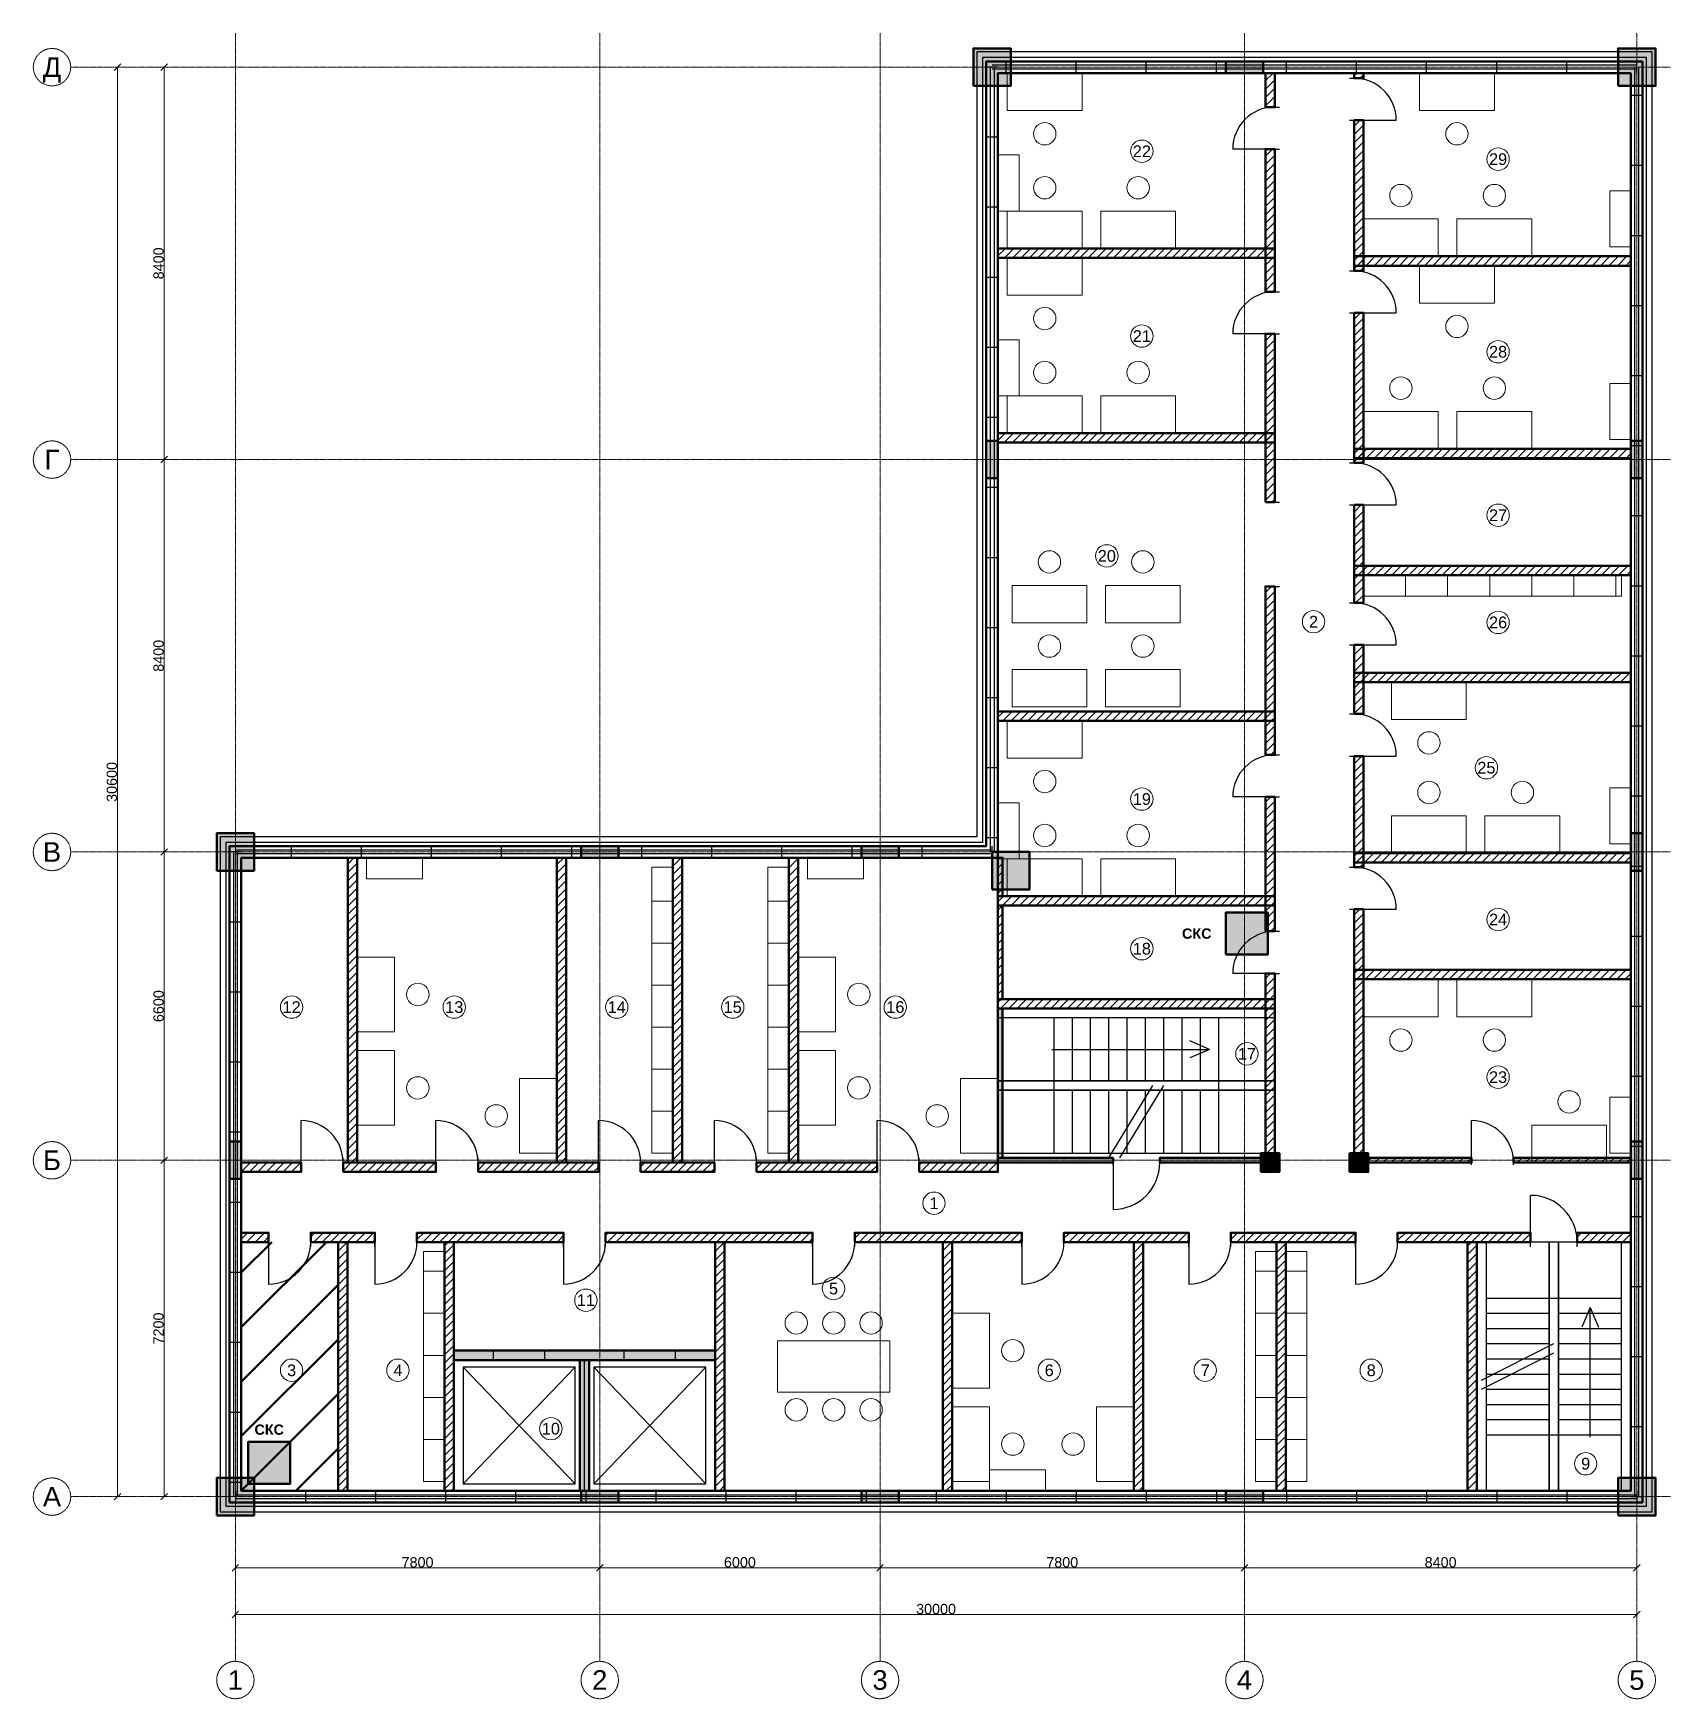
# Model space of a CAD drawing. Header units: millimetres. Extents: x -4325 to 30725, y -4325 to 31325.
import ezdxf
from ezdxf.enums import TextEntityAlignment as Align

# ---------------------------------------------------------------- set-up
doc = ezdxf.new("R2010")
doc.units = ezdxf.units.MM
doc.linetypes.add('CENTER2', pattern=[2.541, 1.587, -0.318, 0.318, -0.318])
for name, color, linetype, lineweight in [('A-ANNO-ROOM', 7, 'CONTINUOUS', 18), ('A-DIMS', 8, 'CONTINUOUS', 13), ('A-DOOR', 3, 'CONTINUOUS', 25), ('A-ELEV', 7, 'CONTINUOUS', 25), ('A-FACADE-PANEL', 8, 'CONTINUOUS', 25), ('A-FURN', 8, 'CONTINUOUS', 18), ('A-GLAZ-RIBBON', 5, 'CONTINUOUS', 25), ('A-GRID', 8, 'CENTER2', 13), ('A-HATCH', 9, 'CONTINUOUS', 9), ('A-OUTLINE', 7, 'CONTINUOUS', 50), ('A-STAIR', 7, 'CONTINUOUS', 25), ('A-WALL-BLOCK', 9, 'CONTINUOUS', 50), ('A-WALL-RC', 7, 'CONTINUOUS', 50), ('E-SCS-RISER', 1, 'CONTINUOUS', 50), ('E-SERVER-ROOM', 1, 'CONTINUOUS', 50)]:
    doc.layers.add(name, color=color, linetype=linetype, lineweight=lineweight)
doc.styles.add('Arial-Bold', font='arialbd.ttf')
doc.styles.get("Standard").update_dxf_attribs({"font": 'arial.ttf'})

msp = doc.modelspace()

# ---------------------------------------------------------------- hatches: boundary and pattern name
at = {"layer": 'A-HATCH'}
h = msp.add_hatch(dxfattribs=at)
h.set_pattern_fill('ANSI31', scale=40)
h.paths.add_polyline_path([(22050, 29747.5), (22250, 29747.5), (22250, 30475), (22250, 30475), (22050, 30475), (22050, 30475)])
h = msp.add_hatch(dxfattribs=at)
h.set_pattern_fill('ANSI31', scale=40)
h.paths.add_polyline_path([(23950, 30363), (24150, 30363), (24150, 30475), (24150, 30475), (23950, 30475), (23950, 30475)])
h = msp.add_hatch(dxfattribs=at)
h.set_pattern_fill('ANSI31', scale=40)
h.paths.add_polyline_path([(23950, 26239.5), (24150, 26239.5), (24150, 29463), (23950, 29463)])
h = msp.add_hatch(dxfattribs=at)
h.set_pattern_fill('ANSI31', scale=40)
h.paths.add_polyline_path([(22050, 25792.5), (22250, 25792.5), (22250, 28847.5), (22050, 28847.5)])
h = msp.add_hatch(dxfattribs=at)
h.set_pattern_fill('ANSI31', scale=40)
h.paths.add_polyline_path([(16325, 26520), (16325, 26520), (22250, 26520), (22250, 26720), (16325, 26720), (16325, 26720)])
h = msp.add_hatch(dxfattribs=at)
h.set_pattern_fill('ANSI31', scale=40)
h.paths.add_polyline_path([(23950, 26351), (29875, 26351), (29875, 26351), (29875, 26551), (29875, 26551), (23950, 26551)])
h = msp.add_hatch(dxfattribs=at)
h.set_pattern_fill('ANSI31', scale=40)
h.paths.add_polyline_path([(23950, 22128), (24150, 22128), (24150, 25339.5), (23950, 25339.5)])
h = msp.add_hatch(dxfattribs=at)
h.set_pattern_fill('ANSI31', scale=40)
h.paths.add_polyline_path([(22050, 21286.5), (22250, 21286.5), (22250, 24892.5), (22050, 24892.5)])
h = msp.add_hatch(dxfattribs=at)
h.set_pattern_fill('ANSI31', scale=40)
h.paths.add_polyline_path([(16325, 22565), (16325, 22565), (22250, 22565), (22250, 22765), (16325, 22765), (16325, 22765)])
h = msp.add_hatch(dxfattribs=at)
h.set_pattern_fill('ANSI31', scale=40)
h.paths.add_polyline_path([(23950, 22228), (29875, 22228), (29875, 22228), (29875, 22428), (29875, 22428), (23950, 22428)])
h = msp.add_hatch(dxfattribs=at)
h.set_pattern_fill('ANSI31', scale=40)
h.paths.add_polyline_path([(23950, 19131.5), (24150, 19131.5), (24150, 21228), (23950, 21228)])
h = msp.add_hatch(dxfattribs=at)
h.set_pattern_fill('ANSI31', scale=40)
h.paths.add_polyline_path([(23950, 19728), (29875, 19728), (29875, 19728), (29875, 19928), (29875, 19928), (23950, 19928)])
h = msp.add_hatch(dxfattribs=at)
h.set_pattern_fill('ANSI31', scale=40)
h.paths.add_polyline_path([(22050, 15880.5), (22250, 15880.5), (22250, 19486.5), (22050, 19486.5)])
h = msp.add_hatch(dxfattribs=at)
h.set_pattern_fill('ANSI31', scale=40)
h.paths.add_polyline_path([(23950, 16754.5), (24150, 16754.5), (24150, 18231.5), (23950, 18231.5)])
h = msp.add_hatch(dxfattribs=at)
h.set_pattern_fill('ANSI31', scale=40)
h.paths.add_polyline_path([(23950, 17435), (29875, 17435), (29875, 17435), (29875, 17635), (29875, 17635), (23950, 17635)])
h = msp.add_hatch(dxfattribs=at)
h.set_pattern_fill('ANSI31', scale=40)
h.paths.add_polyline_path([(16325, 16608), (16325, 16608), (22250, 16608), (22250, 16808), (16325, 16808), (16325, 16808)])
h = msp.add_hatch(dxfattribs=at)
h.set_pattern_fill('ANSI31', scale=40)
h.paths.add_polyline_path([(23950, 13474), (24150, 13474), (24150, 15854.5), (23950, 15854.5)])
h = msp.add_hatch(dxfattribs=at)
h.set_pattern_fill('ANSI31', scale=40)
h.paths.add_polyline_path([(22050, 12101.5), (22250, 12101.5), (22250, 14980.5), (22050, 14980.5)])
h = msp.add_hatch(dxfattribs=at)
h.set_pattern_fill('ANSI31', scale=40)
h.paths.add_polyline_path([(2406, 7150), (2606, 7150), (2606, 13675), (2606, 13675), (2406, 13675), (2406, 13675)])
h = msp.add_hatch(dxfattribs=at)
h.set_pattern_fill('ANSI31', scale=40)
h.paths.add_polyline_path([(6884, 7150), (7084, 7150), (7084, 13675), (7084, 13675), (6884, 13675), (6884, 13675)])
h = msp.add_hatch(dxfattribs=at)
h.set_pattern_fill('ANSI31', scale=40)
h.paths.add_polyline_path([(9366, 7150), (9566, 7150), (9566, 13675), (9566, 13675), (9366, 13675), (9366, 13675)])
h = msp.add_hatch(dxfattribs=at)
h.set_pattern_fill('ANSI31', scale=40)
h.paths.add_polyline_path([(11847, 7150), (12047, 7150), (12047, 13675), (12047, 13675), (11847, 13675), (11847, 13675)])
h = msp.add_hatch(dxfattribs=at)
h.set_pattern_fill('ANSI31', scale=40)
h.paths.add_polyline_path([(16325, 12853), (16425, 12853), (16425, 13675), (16425, 13675), (16325, 13675), (16325, 13675)])
h = msp.add_hatch(dxfattribs=at)
h.set_pattern_fill('ANSI31', scale=40)
h.paths.add_polyline_path([(23950, 13574), (29875, 13574), (29875, 13774), (23950, 13774)])
h = msp.add_hatch(dxfattribs=at)
h.set_pattern_fill('ANSI31', scale=40)
h.paths.add_polyline_path([(16325, 12653), (22250, 12653), (22250, 12853), (16325, 12853)])
h = msp.add_hatch(dxfattribs=at)
h.set_pattern_fill('ANSI31', scale=40)
h.paths.add_polyline_path([(16325, 10650), (16425, 10650), (16425, 12653), (16325, 12653)])
h = msp.add_hatch(dxfattribs=at)
h.set_pattern_fill('ANSI31', scale=40)
h.paths.add_polyline_path([(23950, 7150), (24150, 7150), (24150, 12574), (23950, 12574)])
h = msp.add_hatch(dxfattribs=at)
h.set_pattern_fill('ANSI31', scale=40)
h.paths.add_polyline_path([(22050, 7150), (22250, 7150), (22250, 11201.5), (22050, 11201.5)])
h = msp.add_hatch(dxfattribs=at)
h.set_pattern_fill('ANSI31', scale=40)
h.paths.add_polyline_path([(23950, 11074), (29875, 11074), (29875, 11074), (29875, 11274), (29875, 11274), (23950, 11274)])
h = msp.add_hatch(dxfattribs=at)
h.set_pattern_fill('ANSI31', scale=40)
h.paths.add_polyline_path([(16325, 10450), (22250, 10450), (22250, 10650), (16325, 10650)])
h = msp.add_hatch(dxfattribs=at)
h.set_pattern_fill('ANSI31', scale=40)
h.paths.add_polyline_path([(125, 6950), (125, 6950), (1406, 6950), (1406, 7150), (125, 7150), (125, 7150)])
h = msp.add_hatch(dxfattribs=at)
h.set_pattern_fill('ANSI31', scale=40)
h.paths.add_polyline_path([(2306, 6950), (4295, 6950), (4295, 7150), (2306, 7150)])
h = msp.add_hatch(dxfattribs=at)
h.set_pattern_fill('ANSI31', scale=40)
h.paths.add_polyline_path([(5195, 6950), (7775, 6950), (7775, 7150), (5195, 7150)])
h = msp.add_hatch(dxfattribs=at)
h.set_pattern_fill('ANSI31', scale=40)
h.paths.add_polyline_path([(8675, 6950), (10256.5, 6950), (10256.5, 7150), (8675, 7150)])
h = msp.add_hatch(dxfattribs=at)
h.set_pattern_fill('ANSI31', scale=40)
h.paths.add_polyline_path([(11156.5, 6950), (13736, 6950), (13736, 7150), (11156.5, 7150)])
h = msp.add_hatch(dxfattribs=at)
h.set_pattern_fill('ANSI31', scale=40)
h.paths.add_polyline_path([(14636, 6950), (16325, 6950), (16325, 7150), (14636, 7150)])
h = msp.add_hatch(dxfattribs=at)
h.set_pattern_fill('ANSI31', scale=40)
h.paths.add_polyline_path([(24150, 7150), (26462.5, 7150), (26462.5, 7250), (24150, 7250)])
h = msp.add_hatch(dxfattribs=at)
h.set_pattern_fill('ANSI31', scale=40)
h.paths.add_polyline_path([(27362.5, 7150), (29875, 7150), (29875, 7150), (29875, 7250), (29875, 7250), (27362.5, 7250)])
h = msp.add_hatch(dxfattribs=at)
h.set_pattern_fill('ANSI31', scale=40)
h.paths.add_polyline_path([(125, 5450), (125, 5450), (712.5, 5450), (712.5, 5650), (125, 5650), (125, 5650)])
h = msp.add_hatch(dxfattribs=at)
h.set_pattern_fill('ANSI31', scale=40)
h.paths.add_polyline_path([(1612.5, 5450), (2987, 5450), (2987, 5650), (1612.5, 5650)])
h = msp.add_hatch(dxfattribs=at)
h.set_pattern_fill('ANSI31', scale=40)
h.paths.add_polyline_path([(2200, 125), (2400, 125), (2400, 125), (2400, 5450), (2200, 5450), (2200, 125)])
h = msp.add_hatch(dxfattribs=at)
h.set_pattern_fill('ANSI31', scale=40)
h.paths.add_polyline_path([(3887, 5450), (7024, 5450), (7024, 5650), (3887, 5650)])
h = msp.add_hatch(dxfattribs=at)
h.set_pattern_fill('ANSI31', scale=40)
h.paths.add_polyline_path([(4474, 125), (4674, 125), (4674, 125), (4674, 5450), (4474, 5450), (4474, 125)])
h = msp.add_hatch(dxfattribs=at)
h.set_pattern_fill('ANSI31', scale=40)
h.paths.add_polyline_path([(7924, 5450), (12358, 5450), (12358, 5650), (7924, 5650)])
h = msp.add_hatch(dxfattribs=at)
h.set_pattern_fill('ANSI31', scale=40)
h.paths.add_polyline_path([(10274, 125), (10474, 125), (10474, 125), (10474, 5450), (10274, 5450), (10274, 125)])
h = msp.add_hatch(dxfattribs=at)
h.set_pattern_fill('ANSI31', scale=40)
h.paths.add_polyline_path([(13258, 5450), (16837, 5450), (16837, 5650), (13258, 5650)])
h = msp.add_hatch(dxfattribs=at)
h.set_pattern_fill('ANSI31', scale=40)
h.paths.add_polyline_path([(15142, 125), (15342, 125), (15342, 125), (15342, 5450), (15142, 5450), (15142, 125)])
h = msp.add_hatch(dxfattribs=at)
h.set_pattern_fill('ANSI31', scale=40)
h.paths.add_polyline_path([(17737, 5450), (20408.5, 5450), (20408.5, 5650), (17737, 5650)])
h = msp.add_hatch(dxfattribs=at)
h.set_pattern_fill('ANSI31', scale=40)
h.paths.add_polyline_path([(19232, 125), (19432, 125), (19432, 125), (19432, 5450), (19232, 5450), (19232, 125)])
h = msp.add_hatch(dxfattribs=at)
h.set_pattern_fill('ANSI31', scale=40)
h.paths.add_polyline_path([(21308.5, 5450), (23980, 5450), (23980, 5650), (21308.5, 5650)])
h = msp.add_hatch(dxfattribs=at)
h.set_pattern_fill('ANSI31', scale=40)
h.paths.add_polyline_path([(22285, 125), (22485, 125), (22485, 125), (22485, 5450), (22285, 5450), (22285, 125)])
h = msp.add_hatch(dxfattribs=at)
h.set_pattern_fill('ANSI31', scale=40)
h.paths.add_polyline_path([(24880, 5450), (27725, 5450), (27725, 5650), (24880, 5650)])
h = msp.add_hatch(dxfattribs=at)
h.set_pattern_fill('ANSI31', scale=40)
h.paths.add_polyline_path([(26375, 125), (26575, 125), (26575, 125), (26575, 5450), (26375, 5450), (26375, 125)])
h = msp.add_hatch(dxfattribs=at)
h.set_pattern_fill('ANSI31', scale=40)
h.paths.add_polyline_path([(28725, 5450), (29875, 5450), (29875, 5450), (29875, 5650), (29875, 5650), (28725, 5650)])
at = {"layer": 'A-WALL-RC'}
h = msp.add_hatch(color=7, dxfattribs=at)
h.dxf.hatch_style = 1
h.paths.add_polyline_path([(15800, 30200), (16600, 30200), (16600, 31000), (15800, 31000)])
h = msp.add_hatch(color=7, dxfattribs=at)
h.dxf.hatch_style = 1
h.paths.add_polyline_path([(21200, 30475), (22000, 30475), (22000, 30725), (21200, 30725)])
h = msp.add_hatch(color=7, dxfattribs=at)
h.dxf.hatch_style = 1
h.paths.add_polyline_path([(29600, 30200), (30400, 30200), (30400, 31000), (29600, 31000)])
h = msp.add_hatch(color=7, dxfattribs=at)
h.dxf.hatch_style = 1
h.paths.add_polyline_path([(16075, 21800), (16325, 21800), (16325, 22600), (16075, 22600)])
h = msp.add_hatch(color=7, dxfattribs=at)
h.dxf.hatch_style = 1
h.paths.add_polyline_path([(29875, 21800), (30125, 21800), (30125, 22600), (29875, 22600)])
h = msp.add_hatch(color=7, dxfattribs=at)
h.dxf.hatch_style = 1
h.paths.add_polyline_path([(-400, 13400), (400, 13400), (400, 14200), (-400, 14200)])
h = msp.add_hatch(color=7, dxfattribs=at)
h.dxf.hatch_style = 1
h.paths.add_polyline_path([(7400, 13675), (8200, 13675), (8200, 13925), (7400, 13925)])
h = msp.add_hatch(color=7, dxfattribs=at)
h.dxf.hatch_style = 1
h.paths.add_polyline_path([(13400, 13675), (14200, 13675), (14200, 13925), (13400, 13925)])
h = msp.add_hatch(color=7, dxfattribs=at)
h.dxf.hatch_style = 1
h.paths.add_polyline_path([(29875, 13400), (30125, 13400), (30125, 14200), (29875, 14200)])
h = msp.add_hatch(color=7, dxfattribs=at)
h.dxf.hatch_style = 1
h.paths.add_polyline_path([(16200, 13000), (17000, 13000), (17000, 13800), (16200, 13800)])
h = msp.add_hatch(color=7, dxfattribs=at)
h.dxf.hatch_style = 1
h.paths.add_polyline_path([(16325, 7250), (16425, 7250), (16425, 10450), (16325, 10450)])
h = msp.add_hatch(color=7, dxfattribs=at)
h.dxf.hatch_style = 1
h.paths.add_polyline_path([(-125, 6800), (125, 6800), (125, 7600), (-125, 7600)])
h = msp.add_hatch(color=7, dxfattribs=at)
h.dxf.hatch_style = 1
h.paths.add_polyline_path([(29875, 6800), (30125, 6800), (30125, 7600), (29875, 7600)])
h = msp.add_hatch(color=7, dxfattribs=at)
h.dxf.hatch_style = 1
h.paths.add_polyline_path([(16325, 7150), (18787.5, 7150), (18787.5, 7250), (16325, 7250)])
h = msp.add_hatch(color=7, dxfattribs=at)
h.dxf.hatch_style = 1
h.paths.add_polyline_path([(19787.5, 7150), (22050, 7150), (22050, 7250), (19787.5, 7250)])
h = msp.add_hatch(color=7, dxfattribs=at)
h.dxf.hatch_style = 1
h.paths.add_polyline_path([(21950, 6950), (22350, 6950), (22350, 7350), (21950, 7350)])
h = msp.add_hatch(color=7, dxfattribs=at)
h.dxf.hatch_style = 1
h.paths.add_polyline_path([(23850, 6950), (24250, 6950), (24250, 7350), (23850, 7350)])
h = msp.add_hatch(color=7, dxfattribs=at)
h.dxf.hatch_style = 1
h.paths.add_polyline_path([(4674, 2925), (10274, 2925), (10274, 3125), (4674, 3125)])
h = msp.add_hatch(color=7, dxfattribs=at)
h.dxf.hatch_style = 1
h.paths.add_polyline_path([(7374, 125), (7574, 125), (7574, 125), (7574, 2925), (7374, 2925), (7374, 125)])
h = msp.add_hatch(color=7, dxfattribs=at)
h.dxf.hatch_style = 1
h.paths.add_polyline_path([(-400, -400), (400, -400), (400, 400), (-400, 400)])
h = msp.add_hatch(color=7, dxfattribs=at)
h.dxf.hatch_style = 1
h.paths.add_polyline_path([(29600, -400), (30400, -400), (30400, 400), (29600, 400)])
h = msp.add_hatch(color=7, dxfattribs=at)
h.dxf.hatch_style = 1
h.paths.add_polyline_path([(7400, -125), (8200, -125), (8200, 125), (7400, 125)])
h = msp.add_hatch(color=7, dxfattribs=at)
h.dxf.hatch_style = 1
h.paths.add_polyline_path([(13400, -125), (14200, -125), (14200, 125), (13400, 125)])
h = msp.add_hatch(color=7, dxfattribs=at)
h.dxf.hatch_style = 1
h.paths.add_polyline_path([(21200, -125), (22000, -125), (22000, 125), (21200, 125)])
at = {"layer": 'E-SCS-RISER'}
h = msp.add_hatch(color=7, dxfattribs=at)
h.dxf.hatch_style = 1
h.paths.add_polyline_path([(21200, 11603), (22100, 11603), (22100, 12503), (21200, 12503)])
h = msp.add_hatch(color=7, dxfattribs=at)
h.dxf.hatch_style = 1
h.paths.add_polyline_path([(275, 275), (1175, 275), (1175, 1175), (275, 1175)])
at = {"layer": 'E-SERVER-ROOM'}
h = msp.add_hatch(dxfattribs=at)
h.set_pattern_fill('ANSI31', scale=260)
h.paths.add_polyline_path([(125, 125), (2200, 125), (2200, 5450), (125, 5450)])

# ---------------------------------------------------------------- linework, layer by layer
at = {"layer": 'A-ANNO-ROOM'}
for centre in [(19405, 28800), (27030, 28631), (19405, 24845), (27030, 24508), (27030, 21008), (18655, 20138), (23080, 18730), (27030, 18715), (26780, 15604), (19405, 14933), (27030, 12354), (19405, 11730), (1205, 10480), (4686, 10480), (8164, 10480), (10646, 10480), (14127, 10480), (21655, 9480), (27030, 8980), (14955, 6280), (12804, 4455), (7504, 4205), (1205, 2705), (3480, 2705), (17422, 2705), (20762, 2705), (24315, 2705), (6754, 1455), (28905, 705)]:
    msp.add_circle(centre, 240, dxfattribs=at)
at = {"layer": 'A-DIMS'}
for p, q in [((-2595.71, 30529.29), (-2454.29, 30670.71)), ((-1595.71, 30529.29), (-1454.29, 30670.71)), ((-2525, 0), (-2525, 30600)), ((-1525, 22200), (-1525, 30600)), ((-1595.71, 22129.29), (-1454.29, 22270.71)), ((-1595.71, 22129.29), (-1454.29, 22270.71)), ((-1525, 13800), (-1525, 22200)), ((-1595.71, 13729.29), (-1454.29, 13870.71)), ((-1595.71, 13729.29), (-1454.29, 13870.71)), ((-1525, 7200), (-1525, 13800)), ((-1595.71, 7129.29), (-1454.29, 7270.71)), ((-1595.71, 7129.29), (-1454.29, 7270.71)), ((-1525, 0), (-1525, 7200)), ((-2595.71, -70.71), (-2454.29, 70.71)), ((-1595.71, -70.71), (-1454.29, 70.71)), ((-70.71, -1595.71), (70.71, -1454.29)), ((0, -1525), (7800, -1525)), ((7729.29, -1595.71), (7870.71, -1454.29)), ((7729.29, -1595.71), (7870.71, -1454.29)), ((7800, -1525), (13800, -1525)), ((13729.29, -1595.71), (13870.71, -1454.29)), ((13729.29, -1595.71), (13870.71, -1454.29)), ((13800, -1525), (21600, -1525)), ((21529.29, -1595.71), (21670.71, -1454.29)), ((21529.29, -1595.71), (21670.71, -1454.29)), ((21600, -1525), (30000, -1525)), ((29929.29, -1595.71), (30070.71, -1454.29)), ((-70.71, -2595.71), (70.71, -2454.29)), ((29929.29, -2595.71), (30070.71, -2454.29)), ((0, -2525), (30000, -2525))]:
    msp.add_line(p, q, dxfattribs=at)
at = {"layer": 'A-DOOR'}
for p, q in [((23850, 30363), (24050, 30363)), ((22150, 29747.5), (22350, 29747.5)), ((23850, 29463), (24050, 29463)), ((23950, 29463), (24850, 29463)), ((22250, 28847.5), (21350, 28847.5)), ((22150, 28847.5), (22350, 28847.5)), ((23850, 26239.5), (24050, 26239.5)), ((22150, 25792.5), (22350, 25792.5)), ((23850, 25339.5), (24050, 25339.5)), ((23950, 25339.5), (24850, 25339.5)), ((22250, 24892.5), (21350, 24892.5)), ((22150, 24892.5), (22350, 24892.5)), ((23850, 22128), (24050, 22128)), ((22150, 21286.5), (22350, 21286.5)), ((23850, 21228), (24050, 21228)), ((23950, 21228), (24850, 21228)), ((22150, 19486.5), (22350, 19486.5)), ((23850, 19131.5), (24050, 19131.5)), ((23850, 18231.5), (24050, 18231.5)), ((23950, 18231.5), (24850, 18231.5)), ((23850, 16754.5), (24050, 16754.5)), ((22150, 15880.5), (22350, 15880.5)), ((23850, 15854.5), (24050, 15854.5)), ((23950, 15854.5), (24850, 15854.5)), ((22250, 14980.5), (21350, 14980.5)), ((22150, 14980.5), (22350, 14980.5)), ((23850, 13474), (24050, 13474)), ((23850, 12574), (24050, 12574)), ((23950, 12574), (24850, 12574)), ((22150, 12101.5), (22350, 12101.5)), ((22250, 11201.5), (21350, 11201.5)), ((22150, 11201.5), (22350, 11201.5)), ((1406, 7150), (1406, 8050)), ((4295, 7150), (4295, 8050)), ((7775, 7150), (7775, 8050)), ((10256.5, 7150), (10256.5, 8050)), ((13736, 7150), (13736, 8050)), ((26462.5, 7150), (26462.5, 8050)), ((1406, 7050), (1406, 7250)), ((2306, 7050), (2306, 7250)), ((4295, 7050), (4295, 7250)), ((5195, 7050), (5195, 7250)), ((7775, 7050), (7775, 7250)), ((8675, 7050), (8675, 7250)), ((10256.5, 7050), (10256.5, 7250)), ((11156.5, 7050), (11156.5, 7250)), ((13736, 7050), (13736, 7250)), ((14636, 7050), (14636, 7250)), ((18787.5, 7100), (18787.5, 7200)), ((18787.5, 7150), (18787.5, 6150)), ((19787.5, 7100), (19787.5, 7200)), ((26462.5, 7100), (26462.5, 7200)), ((27362.5, 7100), (27362.5, 7200)), ((27725, 5450), (27725, 6450)), ((712.5, 5350), (712.5, 5550)), ((712.5, 5450), (712.5, 4550)), ((1612.5, 5350), (1612.5, 5550)), ((2987, 5350), (2987, 5550)), ((2987, 5450), (2987, 4550)), ((3887, 5350), (3887, 5550)), ((7024, 5350), (7024, 5550)), ((7024, 5450), (7024, 4550)), ((7924, 5350), (7924, 5550)), ((12358, 5350), (12358, 5550)), ((12358, 5450), (12358, 4550)), ((13258, 5350), (13258, 5550)), ((16837, 5350), (16837, 5550)), ((16837, 5450), (16837, 4550)), ((17737, 5350), (17737, 5550)), ((20408.5, 5350), (20408.5, 5550)), ((20408.5, 5450), (20408.5, 4550)), ((21308.5, 5350), (21308.5, 5550)), ((23980, 5350), (23980, 5550)), ((23980, 5450), (23980, 4550)), ((24880, 5350), (24880, 5550)), ((27725, 5350), (27725, 5550)), ((28725, 5350), (28725, 5550)), ((5524, 2925), (5524, 3125)), ((6624, 2925), (6624, 3125)), ((8324, 2925), (8324, 3125)), ((9424, 2925), (9424, 3125))]:
    msp.add_line(p, q, dxfattribs=at)
for centre, radius, start, end in [((23950, 29463), 900, 0, 90), ((22250, 28847.5), 900, 90, 180), ((23950, 25339.5), 900, 0, 90), ((22250, 24892.5), 900, 90, 180), ((23950, 21228), 900, 0, 90), ((23950, 18231.5), 900, 0, 90), ((23950, 15854.5), 900, 0, 90), ((22250, 14980.5), 900, 90, 180), ((23950, 12574), 900, 0, 90), ((22250, 11201.5), 900, 90, 180), ((1406, 7150), 900, 0, 90), ((4295, 7150), 900, 0, 90), ((7775, 7150), 900, 0, 90), ((10256.5, 7150), 900, 0, 90), ((13736, 7150), 900, 0, 90), ((26462.5, 7150), 900, 0, 90), ((18787.5, 7150), 1000, -90, 0), ((27725, 5450), 1000, 0, 90), ((712.5, 5450), 900, -90, 0), ((2987, 5450), 900, -90, 0), ((7024, 5450), 900, -90, 0), ((12358, 5450), 900, -90, 0), ((16837, 5450), 900, -90, 0), ((20408.5, 5450), 900, -90, 0), ((23980, 5450), 900, -90, 0)]:
    msp.add_arc(centre, radius, start, end, dxfattribs=at)
at = {"layer": 'A-ELEV'}
for p, q in [((7474, 125), (7474, 2925)), ((4874, 275), (7274, 2775)), ((4874, 2775), (7274, 275)), ((7674, 275), (10074, 2775)), ((7674, 2775), (10074, 275))]:
    msp.add_line(p, q, dxfattribs=at)
for points in [[(4874, 275), (7274, 275), (7274, 2775), (4874, 2775)], [(7674, 275), (10074, 275), (10074, 2775), (7674, 2775)]]:
    msp.add_lwpolyline(points, close=True, dxfattribs=at)
at = {"layer": 'A-FACADE-PANEL'}
for points in [[(30325, 30925), (15875, 30925), (15875, 14125), (-325, 14125), (-325, -325), (30325, -325)], [(30205, 30805), (15995, 30805), (15995, 14005), (-205, 14005), (-205, -205), (30205, -205)]]:
    msp.add_lwpolyline(points, close=True, dxfattribs=at)
at = {"layer": 'A-FURN'}
for p, q in [((25050, 19278), (25050, 19728)), ((25950, 19278), (25950, 19728)), ((26850, 19278), (26850, 19728)), ((27750, 19278), (27750, 19728)), ((28650, 19278), (28650, 19728)), ((29550, 19278), (29550, 19728)), ((8916, 12750), (9366, 12750)), ((11397, 12750), (11847, 12750)), ((8916, 11850), (9366, 11850)), ((11397, 11850), (11847, 11850)), ((8916, 10950), (9366, 10950)), ((11397, 10950), (11847, 10950)), ((8916, 10050), (9366, 10050)), ((11397, 10050), (11847, 10050)), ((8916, 9150), (9366, 9150)), ((11397, 9150), (11847, 9150)), ((8916, 8250), (9366, 8250)), ((11397, 8250), (11847, 8250)), ((4024, 4825), (4474, 4825)), ((21835, 4825), (22285, 4825)), ((22485, 4825), (22935, 4825)), ((4024, 3925), (4474, 3925)), ((21835, 3925), (22285, 3925)), ((22485, 3925), (22935, 3925)), ((4024, 3025), (4474, 3025)), ((21835, 3025), (22285, 3025)), ((22485, 3025), (22935, 3025)), ((4024, 2125), (4474, 2125)), ((21835, 2125), (22285, 2125)), ((22485, 2125), (22935, 2125)), ((4024, 1225), (4474, 1225)), ((21835, 1225), (22285, 1225)), ((22485, 1225), (22935, 1225))]:
    msp.add_line(p, q, dxfattribs=at)
for points in [[(16525, 29675), (18125, 29675), (18125, 30475), (16525, 30475)], [(25350, 29675), (26950, 29675), (26950, 30475), (25350, 30475)], [(16325, 27520), (16775, 27520), (16775, 28720), (16325, 28720)], [(29425, 26751), (29875, 26751), (29875, 27951), (29425, 27951)], [(16525, 26720), (18125, 26720), (18125, 27520), (16525, 27520)], [(18525, 26720), (20125, 26720), (20125, 27520), (18525, 27520)], [(24150, 26551), (25750, 26551), (25750, 27351), (24150, 27351)], [(26150, 26551), (27750, 26551), (27750, 27351), (26150, 27351)], [(16525, 25720), (18125, 25720), (18125, 26520), (16525, 26520)], [(25350, 25551), (26950, 25551), (26950, 26351), (25350, 26351)], [(16325, 23565), (16775, 23565), (16775, 24765), (16325, 24765)], [(16525, 22765), (18125, 22765), (18125, 23565), (16525, 23565)], [(18525, 22765), (20125, 22765), (20125, 23565), (18525, 23565)], [(29425, 22628), (29875, 22628), (29875, 23828), (29425, 23828)], [(24150, 22428), (25750, 22428), (25750, 23228), (24150, 23228)], [(26150, 22428), (27750, 22428), (27750, 23228), (26150, 23228)], [(24150, 19278), (29675, 19278), (29675, 19728), (24150, 19728)], [(16625, 18708), (18225, 18708), (18225, 19508), (16625, 19508)], [(18625, 18708), (20225, 18708), (20225, 19508), (18625, 19508)], [(16625, 16908), (18225, 16908), (18225, 17708), (16625, 17708)], [(18625, 16908), (20225, 16908), (20225, 17708), (18625, 17708)], [(24750, 16635), (26350, 16635), (26350, 17435), (24750, 17435)], [(16525, 15808), (18125, 15808), (18125, 16608), (16525, 16608)], [(29425, 13974), (29875, 13974), (29875, 15174), (29425, 15174)], [(16325, 13653), (16775, 13653), (16775, 14853), (16325, 14853)], [(24750, 13774), (26350, 13774), (26350, 14574), (24750, 14574)], [(26750, 13774), (28350, 13774), (28350, 14574), (26750, 14574)], [(2806, 13225), (4006, 13225), (4006, 13675), (2806, 13675)], [(12247, 13225), (13447, 13225), (13447, 13675), (12247, 13675)], [(16525, 12853), (18125, 12853), (18125, 13653), (16525, 13653)], [(18525, 12853), (20125, 12853), (20125, 13653), (18525, 13653)], [(8916, 7350), (9366, 7350), (9366, 13475), (8916, 13475)], [(11397, 7350), (11847, 7350), (11847, 13475), (11397, 13475)], [(2606, 9950), (3406, 9950), (3406, 11550), (2606, 11550)], [(12047, 9950), (12847, 9950), (12847, 11550), (12047, 11550)], [(24150, 10274), (25750, 10274), (25750, 11074), (24150, 11074)], [(26150, 10274), (27750, 10274), (27750, 11074), (26150, 11074)], [(2606, 7950), (3406, 7950), (3406, 9550), (2606, 9550)], [(12047, 7950), (12847, 7950), (12847, 9550), (12047, 9550)], [(6084, 7350), (6884, 7350), (6884, 8950), (6084, 8950)], [(15525, 7350), (16325, 7350), (16325, 8950), (15525, 8950)], [(29425, 7350), (29875, 7350), (29875, 8550), (29425, 8550)], [(27750, 7150), (29350, 7150), (29350, 7950), (27750, 7950)], [(4024, 325), (4474, 325), (4474, 5250), (4024, 5250)], [(21835, 325), (22285, 325), (22285, 5250), (21835, 5250)], [(22485, 325), (22935, 325), (22935, 5250), (22485, 5250)], [(15342, 2325), (16142, 2325), (16142, 3925), (15342, 3925)], [(11608, 2237.5), (14008, 2237.5), (14008, 3337.5), (11608, 3337.5)], [(15342, 325), (16142, 325), (16142, 1925), (15342, 1925)], [(18432, 325), (19232, 325), (19232, 1925), (18432, 1925)], [(16142, 125), (17342, 125), (17342, 575), (16142, 575)]]:
    msp.add_lwpolyline(points, close=True, dxfattribs=at)
for centre in [(17325, 29175), (26150, 29175), (17325, 28020), (19325, 28020), (24950, 27851), (26950, 27851), (17325, 25220), (26150, 25051), (17325, 24065), (19325, 24065), (24950, 23728), (26950, 23728), (17425, 20008), (19425, 20008), (17425, 18208), (19425, 18208), (25550, 16135), (17325, 15308), (25550, 15074), (27550, 15074), (17325, 14153), (19325, 14153), (3906, 10750), (13347, 10750), (24950, 9774), (26950, 9774), (3906, 8750), (13347, 8750), (28550, 8450), (5584, 8150), (15025, 8150), (12008, 3717.5), (12808, 3717.5), (13608, 3717.5), (16642, 3125), (12008, 1857.5), (12808, 1857.5), (13608, 1857.5), (16642, 1125), (17932, 1125)]:
    msp.add_circle(centre, 240, dxfattribs=at)
at = {"layer": 'A-GLAZ-RIBBON'}
for p, q in [((16500, 30475), (16500, 30725)), ((18000, 30475), (18000, 30725)), ((19500, 30475), (19500, 30725)), ((21000, 30475), (21000, 30725)), ((22500, 30475), (22500, 30725)), ((24000, 30475), (24000, 30725)), ((25500, 30475), (25500, 30725)), ((27000, 30475), (27000, 30725)), ((28500, 30475), (28500, 30725)), ((30000, 30475), (30000, 30725)), ((16325, 30600), (16075, 30600)), ((16160, 30600), (16160, 13800)), ((30000, 30640), (16200, 30640)), ((30000, 30560), (16200, 30560)), ((16240, 30600), (16240, 13800)), ((29960, 0), (29960, 30600)), ((30040, 0), (30040, 30600)), ((29875, 30000), (30125, 30000)), ((16325, 29100), (16075, 29100)), ((29875, 28500), (30125, 28500)), ((16325, 27600), (16075, 27600)), ((29875, 27000), (30125, 27000)), ((16325, 26100), (16075, 26100)), ((29875, 25500), (30125, 25500)), ((16325, 24600), (16075, 24600)), ((29875, 24000), (30125, 24000)), ((16325, 23100), (16075, 23100)), ((29875, 22500), (30125, 22500)), ((16325, 21600), (16075, 21600)), ((29875, 21000), (30125, 21000)), ((16325, 20100), (16075, 20100)), ((29875, 19500), (30125, 19500)), ((16325, 18600), (16075, 18600)), ((29875, 18000), (30125, 18000)), ((16325, 17100), (16075, 17100)), ((29875, 16500), (30125, 16500)), ((16325, 15600), (16075, 15600)), ((29875, 15000), (30125, 15000)), ((1200, 13675), (1200, 13925)), ((2700, 13675), (2700, 13925)), ((4200, 13675), (4200, 13925)), ((5700, 13675), (5700, 13925)), ((7200, 13675), (7200, 13925)), ((8700, 13675), (8700, 13925)), ((10200, 13675), (10200, 13925)), ((11700, 13675), (11700, 13925)), ((13200, 13675), (13200, 13925)), ((14700, 13675), (14700, 13925)), ((16325, 14100), (16075, 14100)), ((16200, 13675), (16200, 13925)), ((125, 13800), (-125, 13800)), ((-40, 13800), (-40, 0)), ((16200, 13840), (0, 13840)), ((16200, 13760), (0, 13760)), ((40, 13800), (40, 0)), ((29875, 13500), (30125, 13500)), ((125, 12300), (-125, 12300)), ((29875, 12000), (30125, 12000)), ((125, 10800), (-125, 10800)), ((29875, 10500), (30125, 10500)), ((125, 9300), (-125, 9300)), ((29875, 9000), (30125, 9000)), ((125, 7800), (-125, 7800)), ((29875, 7500), (30125, 7500)), ((125, 6300), (-125, 6300)), ((29875, 6000), (30125, 6000)), ((125, 4800), (-125, 4800)), ((29875, 4500), (30125, 4500)), ((125, 3300), (-125, 3300)), ((29875, 3000), (30125, 3000)), ((125, 1800), (-125, 1800)), ((29875, 1500), (30125, 1500)), ((125, 300), (-125, 300)), ((0, 125), (0, -125)), ((0, 40), (30000, 40)), ((1500, 125), (1500, -125)), ((3000, 125), (3000, -125)), ((4500, 125), (4500, -125)), ((6000, 125), (6000, -125)), ((7500, 125), (7500, -125)), ((9000, 125), (9000, -125)), ((10500, 125), (10500, -125)), ((12000, 125), (12000, -125)), ((13500, 125), (13500, -125)), ((15000, 125), (15000, -125)), ((16500, 125), (16500, -125)), ((18000, 125), (18000, -125)), ((19500, 125), (19500, -125)), ((21000, 125), (21000, -125)), ((22500, 125), (22500, -125)), ((24000, 125), (24000, -125)), ((25500, 125), (25500, -125)), ((27000, 125), (27000, -125)), ((28500, 125), (28500, -125)), ((29875, 0), (30125, 0)), ((30000, 125), (30000, -125)), ((0, -40), (30000, -40))]:
    msp.add_line(p, q, dxfattribs=at)
at = {"layer": 'A-GRID'}
for p, q in [((0, -3525), (0, 31325)), ((7800, -3525), (7800, 31325)), ((13800, -3525), (13800, 31325)), ((21600, -3525), (21600, 31325)), ((30000, -3525), (30000, 31325)), ((-3525, 30600), (30725, 30600)), ((-3525, 22200), (30725, 22200)), ((-3525, 13800), (30725, 13800)), ((-3525, 7200), (30725, 7200)), ((-3525, 0), (30725, 0))]:
    msp.add_line(p, q, dxfattribs=at)
for centre in [(-3925, 30600), (-3925, 22200), (-3925, 13800), (-3925, 7200), (-3925, 0), (0, -3925), (7800, -3925), (13800, -3925), (21600, -3925), (30000, -3925)]:
    msp.add_circle(centre, 400, dxfattribs=at)
at = {"layer": 'A-OUTLINE'}
for points in [[(30125, 30725), (16075, 30725), (16075, 13925), (-125, 13925), (-125, -125), (30125, -125)], [(29875, 30475), (16325, 30475), (16325, 13675), (125, 13675), (125, 125), (29875, 125)]]:
    msp.add_lwpolyline(points, close=True, dxfattribs=at)
at = {"layer": 'A-STAIR'}
for p, q in [((17525, 7350), (17525, 10250)), ((17916.67, 8900), (17916.67, 10250)), ((18308.33, 8900), (18308.33, 10250)), ((18700, 8900), (18700, 10250)), ((19091.67, 8900), (19091.67, 10250)), ((19483.33, 8900), (19483.33, 10250)), ((19875, 8900), (19875, 10250)), ((20266.67, 8900), (20266.67, 10250)), ((20658.33, 8900), (20658.33, 10250)), ((21050, 8900), (21050, 10250)), ((21050, 7350), (21050, 10250)), ((20850, 9575), (20430, 9755)), ((17475, 9575), (20850, 9575)), ((20850, 9575), (20430, 9395)), ((17916.67, 7350), (17916.67, 8700)), ((18308.33, 7350), (18308.33, 8700)), ((18700, 7250), (19640, 8800)), ((18700, 7350), (18700, 8700)), ((18935, 7250), (19875, 8800)), ((19091.67, 7350), (19091.67, 8700)), ((19483.33, 7350), (19483.33, 8700)), ((19875, 7350), (19875, 8700)), ((20266.67, 7350), (20266.67, 8700)), ((20658.33, 7350), (20658.33, 8700)), ((21050, 7350), (21050, 8700)), ((26775, 4250), (28125, 4250)), ((26775, 4250), (29675, 4250)), ((26775, 3925), (28125, 3925)), ((28325, 4250), (29675, 4250)), ((28325, 3925), (29675, 3925)), ((29000, 4050), (28820, 3630)), ((29000, 1275), (29000, 4050)), ((29000, 4050), (29180, 3630)), ((26775, 3600), (28125, 3600)), ((28325, 3600), (29675, 3600)), ((26675, 2495), (28225, 3275)), ((26775, 3275), (28125, 3275)), ((28325, 3275), (29675, 3275)), ((26675, 2300), (28225, 3080)), ((26775, 2950), (28125, 2950)), ((28325, 2950), (29675, 2950)), ((26775, 2625), (28125, 2625)), ((28325, 2625), (29675, 2625)), ((26775, 2300), (28125, 2300)), ((28325, 2300), (29675, 2300)), ((26775, 1975), (28125, 1975)), ((28325, 1975), (29675, 1975)), ((26775, 1650), (28125, 1650)), ((28325, 1650), (29675, 1650)), ((26775, 1325), (29675, 1325))]:
    msp.add_line(p, q, dxfattribs=at)
for points in [[(16325, 8900), (22250, 8900), (22250, 10250), (16325, 10250)], [(16325, 8700), (22250, 8700), (22250, 8900), (16325, 8900)], [(16325, 7350), (22250, 7350), (22250, 8700), (16325, 8700)], [(26775, 125), (28125, 125), (28125, 5450), (26775, 5450)], [(28125, 125), (28325, 125), (28325, 5450), (28125, 5450)], [(28325, 125), (29675, 125), (29675, 5450), (28325, 5450)]]:
    msp.add_lwpolyline(points, close=True, dxfattribs=at)
at = {"layer": 'A-WALL-BLOCK'}
for points in [[(22050, 29747.5), (22250, 29747.5), (22250, 30475), (22250, 30475), (22050, 30475), (22050, 30475)], [(23950, 30363), (24150, 30363), (24150, 30475), (24150, 30475), (23950, 30475), (23950, 30475)], [(23950, 26239.5), (24150, 26239.5), (24150, 29463), (23950, 29463)], [(22050, 25792.5), (22250, 25792.5), (22250, 28847.5), (22050, 28847.5)], [(16325, 26520), (16325, 26520), (22250, 26520), (22250, 26720), (16325, 26720), (16325, 26720)], [(23950, 26351), (29875, 26351), (29875, 26351), (29875, 26551), (29875, 26551), (23950, 26551)], [(23950, 22128), (24150, 22128), (24150, 25339.5), (23950, 25339.5)], [(22050, 21286.5), (22250, 21286.5), (22250, 24892.5), (22050, 24892.5)], [(16325, 22565), (16325, 22565), (22250, 22565), (22250, 22765), (16325, 22765), (16325, 22765)], [(23950, 22228), (29875, 22228), (29875, 22228), (29875, 22428), (29875, 22428), (23950, 22428)], [(23950, 19131.5), (24150, 19131.5), (24150, 21228), (23950, 21228)], [(23950, 19728), (29875, 19728), (29875, 19728), (29875, 19928), (29875, 19928), (23950, 19928)], [(22050, 15880.5), (22250, 15880.5), (22250, 19486.5), (22050, 19486.5)], [(23950, 16754.5), (24150, 16754.5), (24150, 18231.5), (23950, 18231.5)], [(23950, 17435), (29875, 17435), (29875, 17435), (29875, 17635), (29875, 17635), (23950, 17635)], [(16325, 16608), (16325, 16608), (22250, 16608), (22250, 16808), (16325, 16808), (16325, 16808)], [(23950, 13474), (24150, 13474), (24150, 15854.5), (23950, 15854.5)], [(22050, 12101.5), (22250, 12101.5), (22250, 14980.5), (22050, 14980.5)], [(2406, 7150), (2606, 7150), (2606, 13675), (2606, 13675), (2406, 13675), (2406, 13675)], [(6884, 7150), (7084, 7150), (7084, 13675), (7084, 13675), (6884, 13675), (6884, 13675)], [(9366, 7150), (9566, 7150), (9566, 13675), (9566, 13675), (9366, 13675), (9366, 13675)], [(11847, 7150), (12047, 7150), (12047, 13675), (12047, 13675), (11847, 13675), (11847, 13675)], [(16325, 12853), (16425, 12853), (16425, 13675), (16425, 13675), (16325, 13675), (16325, 13675)], [(23950, 13574), (29875, 13574), (29875, 13774), (23950, 13774)], [(16325, 12653), (22250, 12653), (22250, 12853), (16325, 12853)], [(16325, 10650), (16425, 10650), (16425, 12653), (16325, 12653)], [(23950, 7150), (24150, 7150), (24150, 12574), (23950, 12574)], [(22050, 7150), (22250, 7150), (22250, 11201.5), (22050, 11201.5)], [(23950, 11074), (29875, 11074), (29875, 11074), (29875, 11274), (29875, 11274), (23950, 11274)], [(16325, 10450), (22250, 10450), (22250, 10650), (16325, 10650)], [(125, 6950), (125, 6950), (1406, 6950), (1406, 7150), (125, 7150), (125, 7150)], [(2306, 6950), (4295, 6950), (4295, 7150), (2306, 7150)], [(5195, 6950), (7775, 6950), (7775, 7150), (5195, 7150)], [(8675, 6950), (10256.5, 6950), (10256.5, 7150), (8675, 7150)], [(11156.5, 6950), (13736, 6950), (13736, 7150), (11156.5, 7150)], [(14636, 6950), (16325, 6950), (16325, 7150), (14636, 7150)], [(24150, 7150), (26462.5, 7150), (26462.5, 7250), (24150, 7250)], [(27362.5, 7150), (29875, 7150), (29875, 7150), (29875, 7250), (29875, 7250), (27362.5, 7250)], [(125, 5450), (125, 5450), (712.5, 5450), (712.5, 5650), (125, 5650), (125, 5650)], [(1612.5, 5450), (2987, 5450), (2987, 5650), (1612.5, 5650)], [(2200, 125), (2400, 125), (2400, 125), (2400, 5450), (2200, 5450), (2200, 125)], [(3887, 5450), (7024, 5450), (7024, 5650), (3887, 5650)], [(4474, 125), (4674, 125), (4674, 125), (4674, 5450), (4474, 5450), (4474, 125)], [(7924, 5450), (12358, 5450), (12358, 5650), (7924, 5650)], [(10274, 125), (10474, 125), (10474, 125), (10474, 5450), (10274, 5450), (10274, 125)], [(13258, 5450), (16837, 5450), (16837, 5650), (13258, 5650)], [(15142, 125), (15342, 125), (15342, 125), (15342, 5450), (15142, 5450), (15142, 125)], [(17737, 5450), (20408.5, 5450), (20408.5, 5650), (17737, 5650)], [(19232, 125), (19432, 125), (19432, 125), (19432, 5450), (19232, 5450), (19232, 125)], [(21308.5, 5450), (23980, 5450), (23980, 5650), (21308.5, 5650)], [(22285, 125), (22485, 125), (22485, 125), (22485, 5450), (22285, 5450), (22285, 125)], [(24880, 5450), (27725, 5450), (27725, 5650), (24880, 5650)], [(26375, 125), (26575, 125), (26575, 125), (26575, 5450), (26375, 5450), (26375, 125)], [(28725, 5450), (29875, 5450), (29875, 5450), (29875, 5650), (29875, 5650), (28725, 5650)]]:
    msp.add_lwpolyline(points, close=True, dxfattribs=at)
at = {"layer": 'A-WALL-RC'}
for points in [[(15800, 30200), (16600, 30200), (16600, 31000), (15800, 31000)], [(21200, 30475), (22000, 30475), (22000, 30725), (21200, 30725)], [(29600, 30200), (30400, 30200), (30400, 31000), (29600, 31000)], [(16075, 21800), (16325, 21800), (16325, 22600), (16075, 22600)], [(29875, 21800), (30125, 21800), (30125, 22600), (29875, 22600)], [(-400, 13400), (400, 13400), (400, 14200), (-400, 14200)], [(7400, 13675), (8200, 13675), (8200, 13925), (7400, 13925)], [(13400, 13675), (14200, 13675), (14200, 13925), (13400, 13925)], [(29875, 13400), (30125, 13400), (30125, 14200), (29875, 14200)], [(16200, 13000), (17000, 13000), (17000, 13800), (16200, 13800)], [(16325, 7250), (16425, 7250), (16425, 10450), (16325, 10450)], [(-125, 6800), (125, 6800), (125, 7600), (-125, 7600)], [(29875, 6800), (30125, 6800), (30125, 7600), (29875, 7600)], [(16325, 7150), (18787.5, 7150), (18787.5, 7250), (16325, 7250)], [(19787.5, 7150), (22050, 7150), (22050, 7250), (19787.5, 7250)], [(21950, 6950), (22350, 6950), (22350, 7350), (21950, 7350)], [(23850, 6950), (24250, 6950), (24250, 7350), (23850, 7350)], [(4674, 2925), (10274, 2925), (10274, 3125), (4674, 3125)], [(7374, 125), (7574, 125), (7574, 125), (7574, 2925), (7374, 2925), (7374, 125)], [(-400, -400), (400, -400), (400, 400), (-400, 400)], [(29600, -400), (30400, -400), (30400, 400), (29600, 400)], [(7400, -125), (8200, -125), (8200, 125), (7400, 125)], [(13400, -125), (14200, -125), (14200, 125), (13400, 125)], [(21200, -125), (22000, -125), (22000, 125), (21200, 125)]]:
    msp.add_lwpolyline(points, close=True, dxfattribs=at)
at = {"layer": 'E-SCS-RISER'}
for points in [[(21200, 11603), (22100, 11603), (22100, 12503), (21200, 12503)], [(275, 275), (1175, 275), (1175, 1175), (275, 1175)]]:
    msp.add_lwpolyline(points, close=True, dxfattribs=at)

# ---------------------------------------------------------------- texts
at = {"layer": 'A-ANNO-ROOM'}
for s, p in [('22', (19405, 28800)), ('29', (27030, 28631)), ('21', (19405, 24845)), ('28', (27030, 24508)), ('27', (27030, 21008)), ('20', (18655, 20138)), ('2', (23080, 18730)), ('26', (27030, 18715)), ('25', (26780, 15604)), ('19', (19405, 14933)), ('24', (27030, 12354)), ('18', (19405, 11730)), ('12', (1205, 10480)), ('13', (4686, 10480)), ('14', (8164, 10480)), ('15', (10646, 10480)), ('16', (14127, 10480)), ('17', (21655, 9480)), ('23', (27030, 8980)), ('1', (14955, 6280)), ('11', (7504, 4205)), ('5', (12804, 4455)), ('3', (1205, 2705)), ('4', (3480, 2705)), ('6', (17422, 2705)), ('7', (20762, 2705)), ('8', (24315, 2705)), ('10', (6754, 1455)), ('9', (28905, 705))]:
    msp.add_text(s, height=250, dxfattribs=at).set_placement(p, align=Align.MIDDLE_CENTER)
at = {"layer": 'A-DIMS'}
for s, p in [('8400', (-1645, 26400)), ('8400', (-1645, 18000)), ('30600', (-2645, 15300)), ('6600', (-1645, 10500)), ('7200', (-1645, 3600))]:
    msp.add_text(s, height=220, rotation=90, dxfattribs=at).set_placement(p, align=Align.MIDDLE_CENTER)
for s, p in [('7800', (3900, -1405)), ('6000', (10800, -1405)), ('7800', (17700, -1405)), ('8400', (25800, -1405)), ('30000', (15000, -2405))]:
    msp.add_text(s, height=220, dxfattribs=at).set_placement(p, align=Align.MIDDLE_CENTER)
at = {"layer": 'A-GRID'}
for s, p in [('Д', (-3925, 30600)), ('Г', (-3925, 22200)), ('В', (-3925, 13800)), ('Б', (-3925, 7200)), ('А', (-3925, 0)), ('1', (0, -3925)), ('2', (7800, -3925)), ('3', (13800, -3925)), ('4', (21600, -3925)), ('5', (30000, -3925))]:
    msp.add_text(s, height=420, dxfattribs=at).set_placement(p, align=Align.MIDDLE_CENTER)
at = {"layer": 'E-SCS-RISER', "style": 'Arial-Bold'}
for p in [(20580, 12053), (725, 1435)]:
    msp.add_text('СКС', height=220, dxfattribs=at).set_placement(p, align=Align.MIDDLE_CENTER)

doc.saveas('drawing.dxf')
